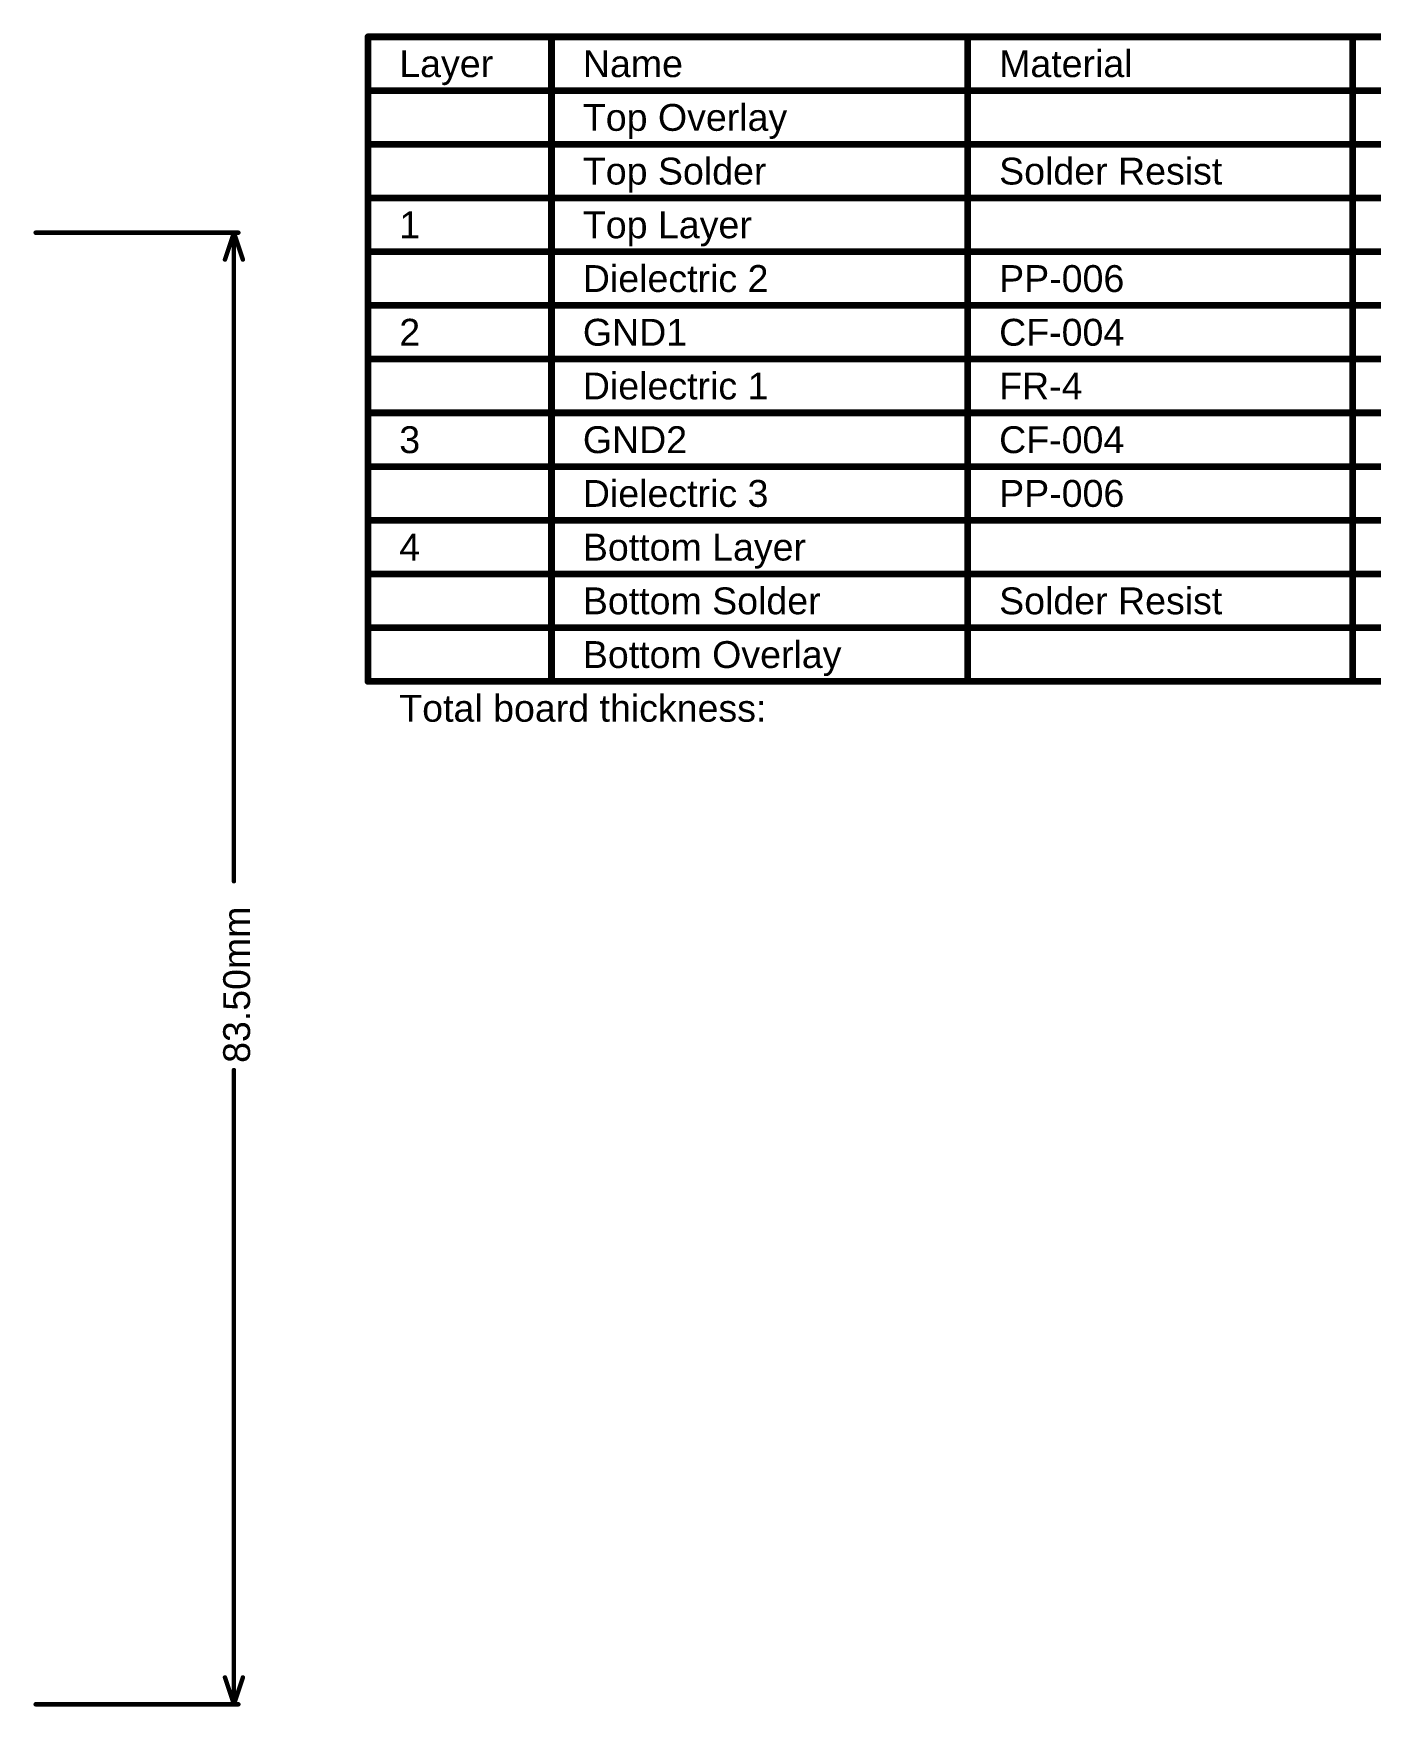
# Model space of a CAD drawing. Header units: inches. Extents: x 0 to 35.2, y -0.7 to 15.9.
# Drawn here: x 2.553 to 5.539, y -0.005 to 3.732 of the extents above; entities that cross this region are included whole.
import ezdxf

# ---------------------------------------------------------------- set-up
doc = ezdxf.new("R2010")
doc.units = ezdxf.units.IN
doc.header["$MEASUREMENT"] = 0
doc.layers.add('Dimensions', color=6, linetype='Continuous')
doc.layers.add('Mechanical 3', color=76, linetype='Continuous')
doc.styles.add('Arial', font='', dxfattribs={"height": 0.2})
doc.styles.get('Arial').set_extended_font_data('Arial')

msp = doc.modelspace()

# ---------------------------------------------------------------- linework, layer by layer
at = {"layer": 'Dimensions', "const_width": 0.01}
for points in [[(2.5583, 3.2874), (3.011, 3.2874)], [(2.981, 3.2274), (3.001, 3.2874)], [(3.001, 3.2874), (3.021, 3.2274)], [(3.001, 1.8386), (3.001, 3.2874)], [(3.001, 0), (3.001, 1.4168)], [(2.981, 0.06), (3.001, 0)], [(3.001, 0), (3.021, 0.06)], [(2.5583, 0), (3.011, 0)]]:
    msp.add_lwpolyline(points, dxfattribs=at)
at = {"layer": 'Dimensions', "const_width": 0.005}
for points in [[(2.5558, 3.2874, 1), (2.5608, 3.2874, 1)], [(2.9985, 3.2874, 1), (3.0035, 3.2874, 1)], [(2.9985, 3.2874, 1), (3.0035, 3.2874, 1)], [(2.9985, 3.2874, 1), (3.0035, 3.2874, 1)], [(3.0085, 3.2874, 1), (3.0135, 3.2874, 1)], [(2.9785, 3.2274, 1), (2.9835, 3.2274, 1)], [(3.0185, 3.2274, 1), (3.0235, 3.2274, 1)], [(2.9985, 1.8386, 1), (3.0035, 1.8386, 1)], [(2.9985, 1.4168, 1), (3.0035, 1.4168, 1)], [(2.9785, 0.06, 1), (2.9835, 0.06, 1)], [(3.0185, 0.06, 1), (3.0235, 0.06, 1)], [(2.5558, 0, 1), (2.5608, 0, 1)], [(2.9985, 0, 1), (3.0035, 0, 1)], [(2.9985, 0, 1), (3.0035, 0, 1)], [(2.9985, 0, 1), (3.0035, 0, 1)], [(3.0085, 0, 1), (3.0135, 0, 1)]]:
    msp.add_lwpolyline(points, format="xyb", close=True, dxfattribs=at)
at = {"layer": 'Mechanical 3', "const_width": 0.015}
for points in [[(3.3003, 3.725), (7.8391, 3.725)], [(3.3003, 2.285), (3.3003, 3.725)], [(3.7103, 2.285), (3.7103, 3.725)], [(4.64, 2.285), (4.64, 3.725)], [(5.4998, 2.285), (5.4998, 3.725)], [(3.3003, 3.605), (7.8391, 3.605)], [(3.3003, 3.485), (3.7103, 3.485)], [(3.7103, 3.485), (4.64, 3.485)], [(4.64, 3.485), (5.4998, 3.485)], [(5.4998, 3.485), (6.1496, 3.485)], [(3.3003, 3.365), (3.7103, 3.365)], [(3.7103, 3.365), (4.64, 3.365)], [(4.64, 3.365), (5.4998, 3.365)], [(5.4998, 3.365), (6.1496, 3.365)], [(3.3003, 3.245), (3.7103, 3.245)], [(3.7103, 3.245), (4.64, 3.245)], [(4.64, 3.245), (5.4998, 3.245)], [(5.4998, 3.245), (6.1496, 3.245)], [(3.3003, 3.125), (3.7103, 3.125)], [(3.7103, 3.125), (4.64, 3.125)], [(4.64, 3.125), (5.4998, 3.125)], [(5.4998, 3.125), (6.1496, 3.125)], [(3.3003, 3.005), (3.7103, 3.005)], [(3.7103, 3.005), (4.64, 3.005)], [(4.64, 3.005), (5.4998, 3.005)], [(5.4998, 3.005), (6.1496, 3.005)], [(3.3003, 2.885), (3.7103, 2.885)], [(3.7103, 2.885), (4.64, 2.885)], [(4.64, 2.885), (5.4998, 2.885)], [(5.4998, 2.885), (6.1496, 2.885)], [(3.3003, 2.765), (3.7103, 2.765)], [(3.7103, 2.765), (4.64, 2.765)], [(4.64, 2.765), (5.4998, 2.765)], [(5.4998, 2.765), (6.1496, 2.765)], [(3.3003, 2.645), (3.7103, 2.645)], [(3.7103, 2.645), (4.64, 2.645)], [(4.64, 2.645), (5.4998, 2.645)], [(5.4998, 2.645), (6.1496, 2.645)], [(3.3003, 2.525), (3.7103, 2.525)], [(3.7103, 2.525), (4.64, 2.525)], [(4.64, 2.525), (5.4998, 2.525)], [(5.4998, 2.525), (6.1496, 2.525)], [(3.3003, 2.405), (3.7103, 2.405)], [(3.7103, 2.405), (4.64, 2.405)], [(4.64, 2.405), (5.4998, 2.405)], [(5.4998, 2.405), (6.1496, 2.405)], [(3.3003, 2.285), (3.7103, 2.285)], [(3.7103, 2.285), (4.64, 2.285)], [(4.64, 2.285), (5.4998, 2.285)], [(5.4998, 2.285), (6.1496, 2.285)]]:
    msp.add_lwpolyline(points, dxfattribs=at)
at = {"layer": 'Mechanical 3', "const_width": 0.0075}
for points in [[(3.2966, 3.725, 1), (3.3041, 3.725, 1)], [(3.2966, 3.725, 1), (3.3041, 3.725, 1)], [(3.7065, 3.725, 1), (3.714, 3.725, 1)], [(4.6363, 3.725, 1), (4.6437, 3.725, 1)], [(5.496, 3.725, 1), (5.5035, 3.725, 1)], [(3.2966, 3.605, 1), (3.3041, 3.605, 1)], [(3.2966, 3.485, 1), (3.3041, 3.485, 1)], [(3.7065, 3.485, 1), (3.714, 3.485, 1)], [(3.7065, 3.485, 1), (3.714, 3.485, 1)], [(4.6363, 3.485, 1), (4.6437, 3.485, 1)], [(4.6363, 3.485, 1), (4.6437, 3.485, 1)], [(5.496, 3.485, 1), (5.5035, 3.485, 1)], [(5.496, 3.485, 1), (5.5035, 3.485, 1)], [(3.2966, 3.365, 1), (3.3041, 3.365, 1)], [(3.7065, 3.365, 1), (3.714, 3.365, 1)], [(3.7065, 3.365, 1), (3.714, 3.365, 1)], [(4.6363, 3.365, 1), (4.6437, 3.365, 1)], [(4.6363, 3.365, 1), (4.6437, 3.365, 1)], [(5.496, 3.365, 1), (5.5035, 3.365, 1)], [(5.496, 3.365, 1), (5.5035, 3.365, 1)], [(3.2966, 3.245, 1), (3.3041, 3.245, 1)], [(3.7065, 3.245, 1), (3.714, 3.245, 1)], [(3.7065, 3.245, 1), (3.714, 3.245, 1)], [(4.6363, 3.245, 1), (4.6437, 3.245, 1)], [(4.6363, 3.245, 1), (4.6437, 3.245, 1)], [(5.496, 3.245, 1), (5.5035, 3.245, 1)], [(5.496, 3.245, 1), (5.5035, 3.245, 1)], [(3.2966, 3.125, 1), (3.3041, 3.125, 1)], [(3.7065, 3.125, 1), (3.714, 3.125, 1)], [(3.7065, 3.125, 1), (3.714, 3.125, 1)], [(4.6363, 3.125, 1), (4.6437, 3.125, 1)], [(4.6363, 3.125, 1), (4.6437, 3.125, 1)], [(5.496, 3.125, 1), (5.5035, 3.125, 1)], [(5.496, 3.125, 1), (5.5035, 3.125, 1)], [(3.2966, 3.005, 1), (3.3041, 3.005, 1)], [(3.7065, 3.005, 1), (3.714, 3.005, 1)], [(3.7065, 3.005, 1), (3.714, 3.005, 1)], [(4.6363, 3.005, 1), (4.6437, 3.005, 1)], [(4.6363, 3.005, 1), (4.6437, 3.005, 1)], [(5.496, 3.005, 1), (5.5035, 3.005, 1)], [(5.496, 3.005, 1), (5.5035, 3.005, 1)], [(3.2966, 2.885, 1), (3.3041, 2.885, 1)], [(3.7065, 2.885, 1), (3.714, 2.885, 1)], [(3.7065, 2.885, 1), (3.714, 2.885, 1)], [(4.6363, 2.885, 1), (4.6437, 2.885, 1)], [(4.6363, 2.885, 1), (4.6437, 2.885, 1)], [(5.496, 2.885, 1), (5.5035, 2.885, 1)], [(5.496, 2.885, 1), (5.5035, 2.885, 1)], [(3.2966, 2.765, 1), (3.3041, 2.765, 1)], [(3.7065, 2.765, 1), (3.714, 2.765, 1)], [(3.7065, 2.765, 1), (3.714, 2.765, 1)], [(4.6363, 2.765, 1), (4.6437, 2.765, 1)], [(4.6363, 2.765, 1), (4.6437, 2.765, 1)], [(5.496, 2.765, 1), (5.5035, 2.765, 1)], [(5.496, 2.765, 1), (5.5035, 2.765, 1)], [(3.2966, 2.645, 1), (3.3041, 2.645, 1)], [(3.7065, 2.645, 1), (3.714, 2.645, 1)], [(3.7065, 2.645, 1), (3.714, 2.645, 1)], [(4.6363, 2.645, 1), (4.6437, 2.645, 1)], [(4.6363, 2.645, 1), (4.6437, 2.645, 1)], [(5.496, 2.645, 1), (5.5035, 2.645, 1)], [(5.496, 2.645, 1), (5.5035, 2.645, 1)], [(3.2966, 2.525, 1), (3.3041, 2.525, 1)], [(3.7065, 2.525, 1), (3.714, 2.525, 1)], [(3.7065, 2.525, 1), (3.714, 2.525, 1)], [(4.6363, 2.525, 1), (4.6437, 2.525, 1)], [(4.6363, 2.525, 1), (4.6437, 2.525, 1)], [(5.496, 2.525, 1), (5.5035, 2.525, 1)], [(5.496, 2.525, 1), (5.5035, 2.525, 1)], [(3.2966, 2.405, 1), (3.3041, 2.405, 1)], [(3.7065, 2.405, 1), (3.714, 2.405, 1)], [(3.7065, 2.405, 1), (3.714, 2.405, 1)], [(4.6363, 2.405, 1), (4.6437, 2.405, 1)], [(4.6363, 2.405, 1), (4.6437, 2.405, 1)], [(5.496, 2.405, 1), (5.5035, 2.405, 1)], [(5.496, 2.405, 1), (5.5035, 2.405, 1)], [(3.2966, 2.285, 1), (3.3041, 2.285, 1)], [(3.2966, 2.285, 1), (3.3041, 2.285, 1)], [(3.7065, 2.285, 1), (3.714, 2.285, 1)], [(3.7065, 2.285, 1), (3.714, 2.285, 1)], [(3.7065, 2.285, 1), (3.714, 2.285, 1)], [(4.6363, 2.285, 1), (4.6437, 2.285, 1)], [(4.6363, 2.285, 1), (4.6437, 2.285, 1)], [(4.6363, 2.285, 1), (4.6437, 2.285, 1)], [(5.496, 2.285, 1), (5.5035, 2.285, 1)], [(5.496, 2.285, 1), (5.5035, 2.285, 1)], [(5.496, 2.285, 1), (5.5035, 2.285, 1)]]:
    msp.add_lwpolyline(points, format="xyb", close=True, dxfattribs=at)

# ---------------------------------------------------------------- texts
at = {"layer": 'Dimensions', "style": 'Arial'}
msp.add_text('83.50mm', height=0.06, rotation=90, dxfattribs=at).set_placement((3.037, 1.4328))
at = {"layer": 'Mechanical 3', "style": 'Arial'}
for s, p in [('Layer', (3.3703, 3.635)), ('Name', (3.7803, 3.635)), ('Material', (4.71, 3.635)), ('Top Overlay', (3.7803, 3.515)), ('Top Solder', (3.7803, 3.395)), ('Solder Resist', (4.71, 3.395)), ('1', (3.3703, 3.275)), ('Top Layer', (3.7803, 3.275)), ('Dielectric 2', (3.7803, 3.155)), ('PP-006', (4.71, 3.155)), ('2', (3.3703, 3.035)), ('GND1', (3.7803, 3.035)), ('CF-004', (4.71, 3.035)), ('Dielectric 1', (3.7803, 2.915)), ('FR-4', (4.71, 2.915)), ('3', (3.3703, 2.795)), ('GND2', (3.7803, 2.795)), ('CF-004', (4.71, 2.795)), ('Dielectric 3', (3.7803, 2.675)), ('PP-006', (4.71, 2.675)), ('4', (3.3703, 2.555)), ('Bottom Layer', (3.7803, 2.555)), ('Bottom Solder', (3.7803, 2.435)), ('Solder Resist', (4.71, 2.435)), ('Bottom Overlay', (3.7803, 2.315)), ('Total board thickness:', (3.3703, 2.195))]:
    msp.add_text(s, height=0.06, dxfattribs=at).set_placement(p)

doc.saveas('drawing.dxf')
